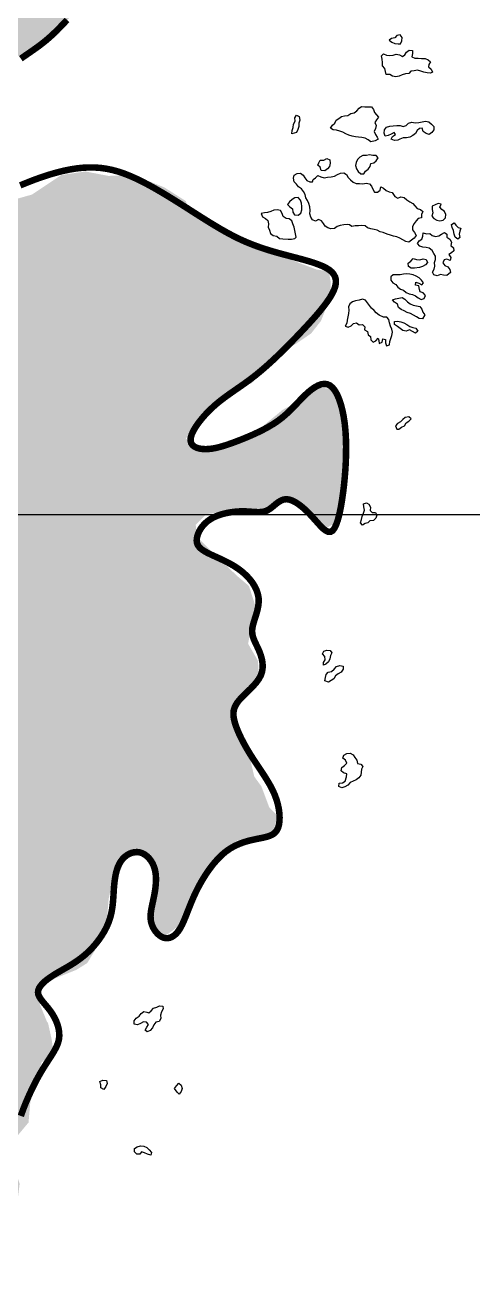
# Model space of a CAD drawing. Extents: x 13573007 to 21855834, y 2388446 to 8397471.
# Drawn here: x 20499091 to 20705420, y 4019234 to 4597680 of the extents above; entities that cross this region are included whole.
import ezdxf

# ---------------------------------------------------------------- set-up
doc = ezdxf.new("R2010")
doc.units = 0
doc.header["$MEASUREMENT"] = 0
doc.layers.add('3东部沿海经济区', color=91, linetype='CONTINUOUS')
doc.layers.add('海岸线', color=5, linetype='CONTINUOUS')
doc.layers.add('wwu', color=250, linetype='CONTINUOUS', lineweight=30)

msp = doc.modelspace()

# ---------------------------------------------------------------- hatches: boundary and pattern name
at = {"layer": '3东部沿海经济区'}
msp.add_hatch(color=256, dxfattribs=at).paths.add_polyline_path([(20468439, 4019234), (20466864, 4021793), (20464303, 4028093), (20461940, 4032621), (20451531, 4042924), (20444417, 4045293), (20424912, 4044826), (20409943, 4040298), (20396995, 4031078), (20382768, 4026340), (20378232, 4033605), (20374096, 4042661), (20369763, 4048764), (20365233, 4058607), (20358340, 4067269), (20344553, 4081443), (20334114, 4068844), (20324857, 4056245), (20312157, 4047819), (20306445, 4045063), (20290885, 4041717), (20281234, 4043685), (20270008, 4044866), (20257205, 4047426), (20249524, 4050772), (20244403, 4057859), (20240661, 4072624), (20238691, 4079908), (20229021, 4103877), (20215844, 4134834), (20216533, 4165307), (20206417, 4175576), (20183971, 4172732), (20161683, 4167993), (20163896, 4184582), (20164623, 4202839), (20162220, 4231784), (20150325, 4249618), (20133798, 4265621), (20125499, 4277467), (20107580, 4288628), (20099031, 4313891), (20110086, 4334326), (20112955, 4345580), (20113758, 4355210), (20129923, 4362640), (20132378, 4364685), (20138108, 4369183), (20147111, 4374498), (20155912, 4379487), (20165528, 4382268), (20172572, 4387914), (20175784, 4393130), (20181806, 4400153), (20185172, 4407211), (20185991, 4411709), (20192130, 4421523), (20192130, 4427248), (20192140, 4428635), (20193367, 4431088), (20194595, 4441720), (20201553, 4458485), (20201553, 4469525), (20201962, 4482202), (20202371, 4496513), (20203190, 4503465), (20206040, 4510334), (20221423, 4511589), (20243241, 4513942), (20252816, 4514570), (20257368, 4519120), (20260978, 4522571), (20261292, 4525552), (20261763, 4529161), (20259333, 4536322), (20258780, 4538417), (20257054, 4540928), (20253287, 4547203), (20248578, 4557244), (20258514, 4568626), (20267109, 4573533), (20270792, 4578031), (20274885, 4583755), (20276931, 4587027), (20282251, 4594796), (20284707, 4606245), (20284298, 4615241), (20285116, 4623011), (20286753, 4631189), (20288086, 4637063), (20290132, 4643605), (20292997, 4650557), (20296680, 4656281), (20301182, 4660779), (20305275, 4663233), (20315097, 4663233), (20321236, 4663233), (20329421, 4663233), (20333514, 4659553), (20338015, 4654646), (20343336, 4648921), (20353158, 4637880), (20360934, 4630520), (20373621, 4630111), (20388354, 4626840), (20396948, 4626022), (20402678, 4624795), (20404724, 4624386), (20412091, 4618662), (20412500, 4608439), (20417002, 4603941), (20421504, 4605986), (20425187, 4610075), (20426824, 4617026), (20428461, 4623569), (20430917, 4626022), (20440739, 4631338), (20443195, 4633791), (20444832, 4640334), (20457109, 4647694), (20464067, 4650557), (20473480, 4650557), (20478391, 4648103), (20481256, 4641561), (20483302, 4630929), (20497626, 4621524), (20511541, 4617435), (20517679, 4611301), (20523173, 4607551), (20521127, 4602644), (20517443, 4598963), (20514988, 4594057), (20510077, 4589967), (20503529, 4586696), (20494934, 4583016), (20490432, 4574429), (20486340, 4568295), (20481429, 4558073), (20477745, 4552757), (20469560, 4543352), (20460147, 4541307), (20452781, 4539263), (20442958, 4536809), (20431909, 4535992), (20415948, 4535992), (20395894, 4530676), (20394666, 4527404), (20390983, 4523315), (20387300, 4520453), (20390164, 4519635), (20390983, 4514728), (20395894, 4513502), (20404079, 4517591), (20408172, 4518817), (20415538, 4519635), (20420040, 4520044), (20427816, 4516773), (20433136, 4513093), (20444596, 4509004), (20451144, 4507777), (20460147, 4508595), (20471607, 4510639), (20489205, 4515955), (20502301, 4519635), (20515806, 4528631), (20526856, 4530267), (20537497, 4528222), (20548956, 4528631), (20563280, 4522906), (20573183, 4516595), (20574820, 4511279), (20583823, 4508416), (20590781, 4503101), (20598147, 4499420), (20607151, 4495331), (20612471, 4493287), (20624749, 4488380), (20633344, 4485109), (20639073, 4484291), (20639892, 4479384), (20639892, 4474068), (20637845, 4469979), (20637027, 4465481), (20635390, 4461392), (20630888, 4455667), (20624340, 4451169), (20616973, 4446671), (20611244, 4441764), (20608379, 4437675), (20603468, 4432768), (20593645, 4429497), (20588734, 4425408), (20582596, 4419683), (20578094, 4412323), (20573183, 4407416), (20576047, 4403327), (20582596, 4402918), (20589962, 4403736), (20596510, 4406189), (20605923, 4410687), (20617792, 4420501), (20624749, 4424181), (20633344, 4430724), (20639073, 4430315), (20642756, 4428679), (20644393, 4420501), (20645621, 4412732), (20645621, 4405371), (20647260, 4394945), (20646850, 4385949), (20643985, 4374499), (20643167, 4369183), (20637847, 4365912), (20630889, 4369183), (20630071, 4371637), (20625978, 4376135), (20621067, 4379406), (20615337, 4378997), (20612473, 4376135), (20604288, 4373681), (20595693, 4373681), (20582597, 4372455), (20577686, 4367548), (20578504, 4361823), (20588736, 4351600), (20596921, 4343831), (20602241, 4339333), (20605515, 4329110), (20603878, 4322977), (20601832, 4312754), (20606334, 4304985), (20606743, 4299669), (20606743, 4295580), (20603878, 4291082), (20597739, 4285766), (20595278, 4279335), (20598552, 4270748), (20599780, 4265841), (20603054, 4258481), (20604691, 4251529), (20607965, 4247031), (20611649, 4237217), (20616150, 4232719), (20615332, 4233128), (20613285, 4225768), (20606328, 4223314), (20596915, 4222088), (20592413, 4217590), (20587093, 4211865), (20580136, 4205322), (20575225, 4196326), (20573178, 4185286), (20567858, 4181197), (20563356, 4177925), (20556808, 4182832), (20556808, 4189375), (20559264, 4195917), (20559673, 4207367), (20556808, 4215954), (20545349, 4214318), (20543302, 4209003), (20538801, 4200824), (20537573, 4195100), (20536754, 4185286), (20535117, 4177925), (20527751, 4165658), (20522766, 4162531), (20512534, 4158441), (20508851, 4155988), (20505986, 4152308), (20505577, 4147401), (20509260, 4138405), (20509670, 4137996), (20511307, 4130636), (20512125, 4124502), (20506805, 4120004), (20503531, 4110599), (20503940, 4110599), (20501484, 4101603), (20500666, 4092198), (20494527, 4084838), (20493709, 4077478), (20494527, 4070117), (20496573, 4063984), (20495755, 4057441), (20492072, 4052125), (20487979, 4046400), (20485523, 4040267), (20483068, 4034542), (20481022, 4030453), (20471000, 4022581)])

# ---------------------------------------------------------------- linework, layer by layer
at = {"layer": 'wwu'}
msp.add_line((17963387, 4372279), (20909987, 4372279), dxfattribs=at)
at = {"layer": '海岸线', "const_width": 3000}
for points in [[(20497126, 4582233), (20499055, 4583584), (20501025, 4584939), (20503019, 4586323), (20505025, 4587757), (20507028, 4589265), (20509014, 4590872), (20510971, 4592590), (20512892, 4594399), (20514773, 4596269), (20516609, 4598169), (20518396, 4600069)], [(20497111, 4095201), (20498274, 4098424), (20499599, 4101731), (20501047, 4105046), (20502578, 4108293), (20504155, 4111398), (20505738, 4114283), (20507290, 4116893), (20508778, 4119250), (20510171, 4121393), (20511440, 4123365), (20512554, 4125205), (20513481, 4126956), (20514190, 4128657), (20514652, 4130350), (20514846, 4132067), (20514789, 4133797), (20514511, 4135523), (20514041, 4137227), (20513407, 4138890), (20512637, 4140494), (20511761, 4142019), (20510808, 4143449), (20509807, 4144770), (20508800, 4145993), (20507831, 4147133), (20506941, 4148208), (20506174, 4149235), (20505573, 4150228), (20505180, 4151205), (20505040, 4152182), (20505184, 4153172), (20505597, 4154174), (20506257, 4155184), (20507137, 4156199), (20508215, 4157213), (20509464, 4158224), (20510861, 4159226), (20512380, 4160216), (20513999, 4161193), (20515698, 4162175), (20517459, 4163181), (20519262, 4164232), (20521090, 4165349), (20522924, 4166552), (20524746, 4167861), (20526537, 4169297), (20528279, 4170873), (20529953, 4172577), (20531541, 4174387), (20533025, 4176282), (20534386, 4178244), (20535606, 4180250), (20536665, 4182281), (20537547, 4184316), (20538240, 4186338), (20538765, 4188341), (20539151, 4190324), (20539426, 4192284), (20539619, 4194220), (20539759, 4196129), (20539875, 4198010), (20539994, 4199860), (20540144, 4201675), (20540338, 4203446), (20540590, 4205159), (20540912, 4206802), (20541316, 4208364), (20541814, 4209831), (20542418, 4211192), (20543141, 4212434), (20543990, 4213546), (20544949, 4214514), (20545998, 4215326), (20547117, 4215971), (20548285, 4216436), (20549482, 4216708), (20550687, 4216775), (20551880, 4216626), (20553040, 4216252), (20554152, 4215668), (20555198, 4214891), (20556162, 4213941), (20557027, 4212835), (20557778, 4211591), (20558398, 4210229), (20558870, 4208767), (20559185, 4207223), (20559354, 4205615), (20559396, 4203962), (20559329, 4202283), (20559173, 4200596), (20558944, 4198918), (20558663, 4197270), (20558346, 4195668), (20558014, 4194128), (20557688, 4192647), (20557391, 4191220), (20557145, 4189839), (20556973, 4188500), (20556896, 4187195), (20556939, 4185919), (20557123, 4184665), (20557464, 4183433), (20557950, 4182242), (20558563, 4181116), (20559285, 4180081), (20560097, 4179160), (20560981, 4178378), (20561918, 4177760), (20562890, 4177330), (20563880, 4177109), (20564878, 4177103), (20565876, 4177315), (20566866, 4177745), (20567839, 4178396), (20568789, 4179270), (20569705, 4180369), (20570580, 4181696), (20571412, 4183248), (20572219, 4185006), (20573025, 4186949), (20573857, 4189053), (20574738, 4191296), (20575692, 4193657), (20576745, 4196111), (20577920, 4198637), (20579237, 4201208), (20580689, 4203786), (20582265, 4206327), (20583950, 4208788), (20585734, 4211126), (20587604, 4213299), (20589548, 4215263), (20591553, 4216975), (20593606, 4218405), (20595682, 4219575), (20597759, 4220521), (20599812, 4221275), (20601815, 4221875), (20603744, 4222353), (20605575, 4222746), (20607283, 4223088), (20608848, 4223412), (20610265, 4223753), (20611535, 4224144), (20612658, 4224616), (20613632, 4225202), (20614460, 4225936), (20615140, 4226850), (20615672, 4227977), (20616056, 4229339), (20616286, 4230916), (20616357, 4232677), (20616261, 4234592), (20615994, 4236629), (20615549, 4238759), (20614919, 4240950), (20614098, 4243171), (20613088, 4245398), (20611916, 4247622), (20610617, 4249842), (20609226, 4252056), (20607778, 4254262), (20606307, 4256458), (20604849, 4258641), (20603437, 4260810), (20602103, 4262961), (20600859, 4265081), (20599714, 4267156), (20598675, 4269171), (20597750, 4271113), (20596949, 4272967), (20596279, 4274719), (20595748, 4276354), (20595364, 4277864), (20595139, 4279266), (20595081, 4280581), (20595202, 4281834), (20595511, 4283045), (20596018, 4284238), (20596735, 4285435), (20597671, 4286658), (20598823, 4287927), (20600137, 4289243), (20601545, 4290603), (20602979, 4292007), (20604373, 4293451), (20605658, 4294935), (20606767, 4296455), (20607633, 4298010), (20608204, 4299596), (20608501, 4301197), (20608560, 4302799), (20608419, 4304385), (20608114, 4305937), (20607681, 4307441), (20607159, 4308879), (20606584, 4310235), (20605990, 4311501), (20605410, 4312695), (20604870, 4313848), (20604401, 4314985), (20604032, 4316135), (20603790, 4317327), (20603705, 4318586), (20603806, 4319943), (20604106, 4321416), (20604555, 4322996), (20605087, 4324667), (20605635, 4326412), (20606134, 4328215), (20606518, 4330058), (20606722, 4331925), (20606677, 4333799), (20606336, 4335663), (20605708, 4337503), (20604821, 4339303), (20603701, 4341048), (20602376, 4342723), (20600871, 4344312), (20599215, 4345801), (20597434, 4347173), (20595556, 4348420), (20593619, 4349550), (20591661, 4350578), (20589722, 4351518), (20587840, 4352384), (20586054, 4353191), (20584403, 4353952), (20582927, 4354683), (20581656, 4355398), (20580592, 4356111), (20579729, 4356836), (20579060, 4357587), (20578579, 4358379), (20578281, 4359227), (20578159, 4360144), (20578208, 4361145), (20578421, 4362238), (20578800, 4363399), (20579347, 4364602), (20580064, 4365817), (20580954, 4367016), (20582017, 4368169), (20583256, 4369249), (20584674, 4370227), (20586266, 4371079), (20588000, 4371804), (20589842, 4372406), (20591753, 4372890), (20593696, 4373259), (20595636, 4373517), (20597535, 4373669), (20599356, 4373719), (20601069, 4373677), (20602676, 4373577), (20604185, 4373461), (20605604, 4373370), (20606941, 4373344), (20608204, 4373425), (20609401, 4373653), (20610542, 4374069), (20611634, 4374695), (20612696, 4375477), (20613746, 4376341), (20614802, 4377213), (20615882, 4378019), (20617006, 4378686), (20618190, 4379141), (20619455, 4379309), (20620812, 4379135), (20622246, 4378643), (20623737, 4377872), (20625266, 4376863), (20626811, 4375659), (20628352, 4374298), (20629868, 4372823), (20631339, 4371275), (20632748, 4369700), (20634092, 4368177), (20635370, 4366789), (20636582, 4365620), (20637730, 4364754), (20638811, 4364275), (20639827, 4364266), (20640777, 4364813), (20641662, 4365971), (20642482, 4367694), (20643235, 4369909), (20643923, 4372541), (20644546, 4375516), (20645103, 4378762), (20645595, 4382205), (20646021, 4385770), (20646380, 4389392), (20646665, 4393040), (20646868, 4396687), (20646982, 4400309), (20646997, 4403882), (20646905, 4407382), (20646699, 4410784), (20646370, 4414062), (20645913, 4417191), (20645330, 4420134), (20644628, 4422852), (20643814, 4425305), (20642893, 4427456), (20641872, 4429265), (20640757, 4430693), (20639554, 4431702), (20638270, 4432267), (20636919, 4432420), (20635514, 4432209), (20634070, 4431680), (20632602, 4430882), (20631124, 4429860), (20629650, 4428663), (20628194, 4427336), (20626764, 4425923), (20625340, 4424446), (20623896, 4422925), (20622404, 4421376), (20620839, 4419820), (20619174, 4418274), (20617381, 4416756), (20615435, 4415286), (20613319, 4413878), (20611063, 4412538), (20608703, 4411267), (20606281, 4410068), (20603833, 4408943), (20601400, 4407893), (20599021, 4406921), (20596733, 4406029), (20594569, 4405220), (20592525, 4404499), (20590592, 4403871), (20588760, 4403344), (20587017, 4402924), (20585355, 4402616), (20583762, 4402426), (20582228, 4402362), (20580753, 4402429), (20579369, 4402640), (20578121, 4403007), (20577051, 4403541), (20576202, 4404255), (20575617, 4405162), (20575339, 4406273), (20575412, 4407601), (20575864, 4409149), (20576668, 4410881), (20577783, 4412752), (20579169, 4414717), (20580784, 4416732), (20582588, 4418751), (20584539, 4420728), (20586597, 4422620), (20588727, 4424395), (20590920, 4426077), (20593175, 4427707), (20595489, 4429322), (20597860, 4430962), (20600287, 4432665), (20602767, 4434470), (20605298, 4436417), (20607876, 4438533), (20610487, 4440799), (20613114, 4443189), (20615741, 4445673), (20618352, 4448223), (20620929, 4450809), (20623458, 4453403), (20625921, 4455977), (20628301, 4458505), (20630575, 4460974), (20632717, 4463373), (20634704, 4465692), (20636510, 4467921), (20638112, 4470050), (20639484, 4472068), (20640602, 4473966), (20641445, 4475735), (20642006, 4477380), (20642280, 4478906), (20642262, 4480319), (20641950, 4481626), (20641339, 4482832), (20640425, 4483944), (20639204, 4484969), (20637678, 4485912), (20635875, 4486786), (20633831, 4487603), (20631580, 4488374), (20629157, 4489113), (20626596, 4489831), (20623933, 4490541), (20621203, 4491255), (20618434, 4491987), (20615635, 4492751), (20612807, 4493564), (20609952, 4494443), (20607073, 4495403), (20604171, 4496462), (20601249, 4497636), (20598308, 4498940), (20595350, 4500386), (20592376, 4501961), (20589386, 4503646), (20586379, 4505424), (20583356, 4507275), (20580317, 4509182), (20577261, 4511125), (20574188, 4513087), (20571102, 4515048), (20568011, 4516989), (20564928, 4518889), (20561866, 4520727), (20558837, 4522484), (20555853, 4524138), (20552926, 4525670), (20550069, 4527058), (20547288, 4528286), (20544569, 4529347), (20541890, 4530242), (20539232, 4530966), (20536575, 4531518), (20533896, 4531896), (20531177, 4532098), (20528397, 4532123), (20525538, 4531968), (20522602, 4531642), (20519592, 4531153), (20516512, 4530507), (20513367, 4529714), (20510160, 4528782), (20506896, 4527719), (20503579, 4526534), (20500217, 4525237), (20496834, 4523857)]]:
    msp.add_lwpolyline(points, dxfattribs=at)
at = {"layer": '海岸线', "color": 5}
for points in [[(20672079, 4589031), (20672730, 4590421), (20672821, 4591964), (20671924, 4593195), (20670415, 4592972), (20669501, 4591762), (20667993, 4591557), (20666871, 4590683), (20668037, 4589750), (20669458, 4589197), (20671004, 4589099), (20672079, 4589031)], [(20685814, 4575480), (20684291, 4575659), (20682824, 4576044), (20681383, 4576523), (20679934, 4576977), (20678367, 4576650), (20676797, 4576530), (20675880, 4575348), (20674348, 4575191), (20672785, 4574851), (20671421, 4574183), (20669962, 4573888), (20668450, 4574110), (20667086, 4574872), (20665531, 4574932), (20665147, 4576280), (20664795, 4577721), (20663809, 4578901), (20663742, 4580496), (20663671, 4581984), (20663345, 4583549), (20664273, 4584514), (20665684, 4583901), (20667181, 4583624), (20668704, 4583820), (20670136, 4584368), (20671623, 4584035), (20672969, 4583210), (20674082, 4583945), (20674864, 4585192), (20676103, 4586079), (20677565, 4585945), (20677598, 4584544), (20677290, 4583054), (20678692, 4582461), (20680251, 4582411), (20681808, 4582358), (20683369, 4582317), (20684785, 4581745), (20685910, 4580783), (20685134, 4579575), (20685025, 4578487), (20686187, 4577407), (20686744, 4575980), (20685814, 4575480)], [(20660424, 4544400), (20658459, 4543898), (20657138, 4544815), (20655787, 4545625), (20654307, 4545962), (20652751, 4546020), (20651255, 4546296), (20649743, 4546517), (20648309, 4547022), (20646915, 4547672), (20645516, 4548306), (20644101, 4548881), (20642649, 4549320), (20641101, 4549408), (20639864, 4550256), (20640697, 4551620), (20641866, 4552521), (20642366, 4553881), (20643693, 4554614), (20644850, 4555647), (20646326, 4555934), (20647853, 4556118), (20649152, 4556900), (20650647, 4557336), (20651907, 4558187), (20652976, 4559396), (20654089, 4560240), (20655610, 4560031), (20657169, 4559984), (20658762, 4560060), (20659547, 4558841), (20660098, 4557412), (20661025, 4556360), (20661992, 4555224), (20660936, 4554054), (20660264, 4552887), (20660920, 4551513), (20660527, 4550083), (20659881, 4548691), (20660503, 4547348), (20661373, 4546129), (20661776, 4545071), (20660424, 4544400)], [(20621967, 4547624), (20622147, 4549143), (20622585, 4550592), (20622760, 4552113), (20623458, 4553420), (20623336, 4555022), (20624190, 4556157), (20625376, 4555514), (20625701, 4553904), (20625267, 4552475), (20625149, 4550980), (20624702, 4549534), (20624069, 4548217), (20621967, 4547624)], [(20670867, 4544706), (20669238, 4544499), (20667837, 4545091), (20668420, 4546372), (20669701, 4547234), (20669117, 4548202), (20667755, 4547510), (20666383, 4546857), (20664923, 4546558), (20664590, 4547934), (20664688, 4549478), (20665588, 4550694), (20667079, 4551144), (20668715, 4551349), (20670304, 4551400), (20671894, 4551466), (20673315, 4550913), (20674633, 4551479), (20675824, 4552452), (20677319, 4552911), (20678849, 4552744), (20680469, 4552884), (20682099, 4553106), (20683656, 4553459), (20685154, 4553154), (20686290, 4552052), (20687432, 4550960), (20687370, 4549501), (20686575, 4548145), (20685272, 4547321), (20683819, 4547795), (20682456, 4548632), (20682084, 4550164), (20680829, 4550121), (20679726, 4549128), (20678971, 4547790), (20677794, 4546793), (20676421, 4546140), (20674861, 4545795), (20673265, 4545770), (20671825, 4545219), (20670867, 4544706)], [(20635579, 4530723), (20635077, 4532181), (20633919, 4533178), (20634365, 4534258), (20635118, 4535467), (20636717, 4535521), (20638077, 4536242), (20639440, 4535637), (20639642, 4534092), (20639317, 4532612), (20638359, 4531429), (20637191, 4530550), (20635579, 4530723)], [(20655104, 4529212), (20655938, 4530414), (20657089, 4531320), (20658017, 4532499), (20658344, 4533979), (20659801, 4534201), (20660814, 4535237), (20661752, 4536482), (20660889, 4537695), (20659287, 4537585), (20657806, 4537919), (20656346, 4537605), (20654746, 4537562), (20653385, 4536871), (20652290, 4535807), (20651590, 4534430), (20651260, 4532940), (20651838, 4531515), (20652566, 4530187), (20653805, 4529222), (20655104, 4529212)], [(20664151, 4502160), (20662713, 4502468), (20661333, 4503189), (20659854, 4503526), (20658385, 4503904), (20656926, 4504318), (20655775, 4505187), (20654242, 4505341), (20652754, 4505244), (20651196, 4505284), (20649619, 4504898), (20648488, 4505748), (20647415, 4505864), (20645893, 4505662), (20644292, 4505414), (20642824, 4504930), (20641664, 4504036), (20640034, 4503830), (20638581, 4504276), (20637332, 4505001), (20636561, 4506304), (20635627, 4507515), (20634227, 4508165), (20632930, 4507374), (20631523, 4508005), (20630691, 4509275), (20630236, 4510768), (20630434, 4512284), (20630236, 4513919), (20629832, 4515443), (20629201, 4516827), (20628444, 4518138), (20628096, 4519686), (20627411, 4521039), (20626424, 4522219), (20625115, 4523213), (20624071, 4524360), (20623091, 4525544), (20622739, 4527104), (20623024, 4528617), (20624394, 4529289), (20625926, 4529475), (20627194, 4528619), (20628003, 4527337), (20628891, 4526096), (20630303, 4525473), (20631537, 4525514), (20631765, 4526547), (20632916, 4527313), (20633946, 4528439), (20635357, 4527829), (20636816, 4527407), (20638449, 4527592), (20640080, 4527825), (20641631, 4528166), (20643006, 4528815), (20644368, 4529485), (20645901, 4529676), (20647190, 4528876), (20647887, 4527530), (20648956, 4526393), (20650258, 4525387), (20651652, 4524719), (20653210, 4524667), (20654775, 4524595), (20656294, 4524804), (20657821, 4524636), (20658729, 4523463), (20659355, 4522077), (20660014, 4520694), (20661513, 4520788), (20662625, 4521711), (20662953, 4523184), (20664212, 4522515), (20665508, 4521503), (20666898, 4520841), (20668253, 4520580)], [(20624977, 4510093), (20626145, 4511105), (20626538, 4512525), (20626640, 4514065), (20626386, 4515612), (20625939, 4517102), (20624915, 4518303), (20623407, 4518153), (20622119, 4517353), (20620974, 4516300), (20619937, 4515085), (20621025, 4514039), (20622227, 4513112), (20622409, 4511585), (20623201, 4510363), (20624977, 4510093)], [(20668253, 4520580), (20669490, 4518661), (20670859, 4517918), (20672209, 4518562), (20673706, 4518242), (20675006, 4517247), (20676300, 4516231), (20677679, 4515521), (20678727, 4514368), (20679771, 4513212), (20681243, 4512816), (20682378, 4511820), (20681743, 4510472), (20681726, 4508902), (20680162, 4508588), (20679359, 4507530), (20678317, 4506304), (20677634, 4504916), (20677610, 4503347), (20678544, 4502132), (20679291, 4500789), (20678404, 4499597), (20677185, 4498682), (20675964, 4497773), (20674464, 4498025), (20673104, 4498822), (20671723, 4499540), (20670317, 4500161), (20668841, 4500506), (20667384, 4500931), (20665928, 4501355), (20664151, 4502160)], [(20624049, 4499975), (20623716, 4501530), (20623386, 4503088), (20622996, 4504612), (20622510, 4506079), (20621952, 4507506), (20620840, 4508465), (20619419, 4508667), (20618036, 4509464), (20617513, 4510918), (20616787, 4512272), (20615301, 4512607), (20613767, 4512415), (20612335, 4511869), (20610839, 4511434), (20609328, 4511285), (20607928, 4510871), (20608459, 4509421), (20609821, 4508607), (20611007, 4507699), (20611175, 4506149), (20611094, 4504591), (20611675, 4503169), (20612187, 4501691), (20613426, 4500710), (20615048, 4500428), (20616312, 4499401), (20617913, 4499271), (20620242, 4499144), (20621806, 4499075), (20623388, 4499323), (20624049, 4499975)], [(20692933, 4510463), (20692314, 4511859), (20691061, 4512761), (20690202, 4513853), (20690847, 4515260), (20689452, 4515532), (20688071, 4514895), (20686677, 4514271), (20686693, 4512695), (20686889, 4511164), (20686570, 4509680), (20687459, 4508643), (20688801, 4507902), (20690259, 4507486), (20691711, 4507807), (20692790, 4508890), (20692933, 4510463)], [(20699852, 4504085), (20699438, 4502787), (20699113, 4501377), (20699479, 4499828), (20698467, 4499041), (20697263, 4499935), (20696859, 4501459), (20696507, 4503013), (20695930, 4504433), (20695581, 4505893), (20696776, 4506652), (20697550, 4505469), (20698646, 4504405), (20699852, 4504085)], [(20693436, 4482287), (20691913, 4482451), (20690419, 4482764), (20688937, 4482262), (20687480, 4482723), (20686883, 4483909), (20687544, 4485234), (20687938, 4486695), (20687689, 4488321), (20688213, 4489750), (20688141, 4491236), (20687392, 4492555), (20686581, 4493836), (20685346, 4494871), (20683882, 4495267), (20682359, 4495433), (20680905, 4495895), (20679877, 4497063), (20680644, 4498303), (20681956, 4499060), (20682319, 4500458), (20682528, 4501936), (20683995, 4501507), (20685590, 4501622), (20686731, 4500769), (20688186, 4500339), (20689715, 4500549), (20691000, 4501352), (20692281, 4502182), (20693417, 4501443), (20693465, 4499937), (20694827, 4499062), (20695564, 4497729), (20695222, 4496220), (20696411, 4495153), (20696627, 4493737), (20695546, 4492780), (20694381, 4491947), (20695211, 4490668), (20694886, 4489327), (20693463, 4489894), (20692108, 4489561), (20691544, 4488195), (20692516, 4487004), (20693932, 4486393), (20694834, 4485156), (20695112, 4483663), (20693436, 4482287)], [(20680785, 4485994), (20678537, 4485677), (20676979, 4485709), (20675704, 4486560), (20675640, 4487967), (20676821, 4489009), (20677933, 4490126), (20679425, 4489748), (20680959, 4489616), (20682523, 4489965), (20683866, 4489779), (20684460, 4488357), (20683559, 4487250), (20682208, 4486561), (20680785, 4485994)], [(20680523, 4477626), (20679018, 4477947), (20679062, 4479293), (20680522, 4478869), (20681894, 4478118), (20682717, 4478951), (20681770, 4480164), (20680712, 4481300), (20679317, 4481996), (20677938, 4482720), (20676437, 4482970), (20674926, 4483183), (20673406, 4482979), (20671851, 4482612), (20670293, 4482679), (20668758, 4482662), (20667570, 4481745), (20667666, 4480256), (20668518, 4478992), (20669901, 4478220), (20670794, 4476980), (20671997, 4476088), (20673430, 4475570), (20674738, 4474572), (20676122, 4473866), (20677622, 4473612), (20679026, 4472981), (20680276, 4472045), (20681656, 4471301), (20683032, 4471780), (20683581, 4473149), (20682583, 4474310), (20681128, 4474761), (20680774, 4475941), (20680523, 4477626)], [(20662168, 4464118), (20660845, 4465095), (20659878, 4466284), (20658721, 4467359), (20657727, 4468532), (20656894, 4469800), (20655905, 4470976), (20654517, 4471430), (20652964, 4471045), (20651402, 4470713), (20649917, 4470250), (20648678, 4469354), (20648155, 4467920), (20648246, 4466335), (20648117, 4464805), (20647812, 4463321), (20647535, 4461830), (20647266, 4460336), (20646578, 4458949), (20647936, 4458511), (20649287, 4459210), (20650366, 4460229), (20651807, 4460493), (20652954, 4459688), (20654556, 4459829), (20655619, 4458763), (20655482, 4457259), (20656875, 4456480), (20657122, 4454980), (20658249, 4454264), (20658432, 4452733), (20659424, 4451623), (20660648, 4452303), (20661705, 4453462), (20662118, 4452375), (20662283, 4451071), (20663631, 4451604), (20663923, 4453113), (20665217, 4452817), (20665153, 4451349), (20665636, 4449961), (20666953, 4450338), (20667075, 4451872), (20667615, 4453297), (20668030, 4454753), (20668422, 4456215), (20668100, 4457664), (20667399, 4459011), (20666927, 4460494), (20666711, 4462129), (20665819, 4463154), (20664257, 4463171), (20662168, 4464118)], [(20682263, 4462314), (20680739, 4462477), (20679405, 4463378), (20678021, 4464082), (20676632, 4464769), (20675207, 4465315), (20673816, 4465994), (20672412, 4466633), (20671187, 4467678), (20670718, 4469164), (20669349, 4470041), (20668361, 4471075), (20669714, 4471655), (20671281, 4471978), (20672807, 4472216), (20674083, 4471369), (20675226, 4470285), (20676547, 4469298), (20677955, 4468687), (20679455, 4468429), (20680908, 4467992), (20681842, 4466866), (20682427, 4465450), (20683243, 4464171), (20682263, 4462314)], [(20679201, 4458092), (20679997, 4456769), (20678899, 4455706), (20677584, 4456485), (20676212, 4457255), (20674728, 4456767), (20673197, 4456943), (20671970, 4457978), (20670619, 4458827), (20669350, 4459715), (20669240, 4461169), (20670693, 4461321), (20672169, 4460971), (20673610, 4460486), (20674982, 4459736), (20676339, 4458925), (20677786, 4458462), (20679201, 4458092)], [(20671356, 4411519), (20672501, 4412559), (20673933, 4413111), (20674604, 4414407), (20675845, 4415301), (20676930, 4416321), (20675852, 4417167), (20674214, 4416919), (20673073, 4415991), (20672039, 4414896), (20670665, 4414244), (20669742, 4413054), (20670337, 4411629), (20671356, 4411519)], [(20657448, 4376980), (20658171, 4375632), (20658012, 4374103), (20659033, 4373209), (20660594, 4373188), (20661232, 4371959), (20660769, 4370515), (20659600, 4369550), (20657988, 4369409), (20657071, 4368464), (20655856, 4368052), (20654503, 4367320), (20653560, 4368490), (20654125, 4369912), (20654394, 4371406), (20654965, 4372831), (20655528, 4374180), (20655145, 4375742), (20654991, 4377242), (20656351, 4377581), (20657448, 4376980)], [(20636556, 4302787), (20636556, 4304025), (20637423, 4305351), (20637168, 4306861), (20636073, 4307998), (20636704, 4309334), (20638145, 4309746), (20639701, 4309655), (20640392, 4308494), (20639828, 4307250), (20639446, 4305786), (20638868, 4304375), (20637687, 4303357), (20636556, 4302787)], [(20637226, 4295598), (20637450, 4297109), (20637885, 4298559), (20638790, 4299583), (20640310, 4299961), (20641481, 4300980), (20642545, 4302196), (20644049, 4302626), (20645580, 4302406), (20645612, 4300962), (20644676, 4299645), (20643381, 4298849), (20642147, 4297945), (20641332, 4296605), (20640174, 4295789), (20638932, 4295019), (20637226, 4295598)], [(20647202, 4251377), (20647344, 4252866), (20645845, 4253229), (20644726, 4254200), (20645003, 4255737), (20646227, 4256676), (20647312, 4257724), (20646737, 4259090), (20645468, 4260043), (20645925, 4261465), (20647310, 4262091), (20648837, 4262255), (20650249, 4261626), (20651050, 4260333), (20651895, 4259070), (20652247, 4257532), (20653759, 4257246), (20654769, 4256137), (20654079, 4254890), (20653867, 4253611), (20653849, 4252220), (20652853, 4251023), (20651682, 4250001), (20650295, 4249378), (20648887, 4248794), (20647821, 4247583), (20646477, 4246881), (20645042, 4246310), (20643717, 4246956), (20643733, 4248545), (20645284, 4248707), (20646541, 4249444), (20647202, 4251377)], [(20556134, 4142757), (20557208, 4143664), (20558249, 4144793), (20559726, 4145248), (20561045, 4145994), (20562487, 4145833), (20562661, 4144485), (20562006, 4143101), (20561525, 4141665), (20561578, 4140071), (20560861, 4138772), (20559362, 4138359), (20558424, 4137189), (20557755, 4135809), (20556699, 4134574), (20555327, 4133921), (20554336, 4134743), (20555129, 4136095), (20556016, 4137279), (20555030, 4138338), (20553587, 4138512), (20552281, 4137741), (20550841, 4137196), (20549351, 4137558), (20549398, 4138962), (20550338, 4140262), (20551575, 4141163), (20552587, 4142328), (20553761, 4143351), (20555224, 4143036), (20556134, 4142757)], [(20535435, 4107460), (20534030, 4108137), (20533957, 4109547), (20533595, 4111076), (20534964, 4111743), (20536519, 4111577), (20536977, 4110093), (20536364, 4108697), (20535435, 4107460)], [(20567913, 4107911), (20568916, 4109117), (20569928, 4110284), (20571070, 4109431), (20571454, 4107904), (20570957, 4106469), (20570118, 4105248), (20569098, 4106118), (20567913, 4107911)], [(20552016, 4077672), (20550628, 4077658), (20549505, 4078694), (20549469, 4080291), (20550790, 4080910), (20552222, 4081463), (20553780, 4081344), (20555178, 4080702), (20556275, 4079557), (20557310, 4078397), (20556982, 4077172), (20555536, 4077666), (20554134, 4078272), (20552648, 4078629), (20552016, 4077672)]]:
    msp.add_lwpolyline(points, dxfattribs=at)

doc.saveas('drawing.dxf')
